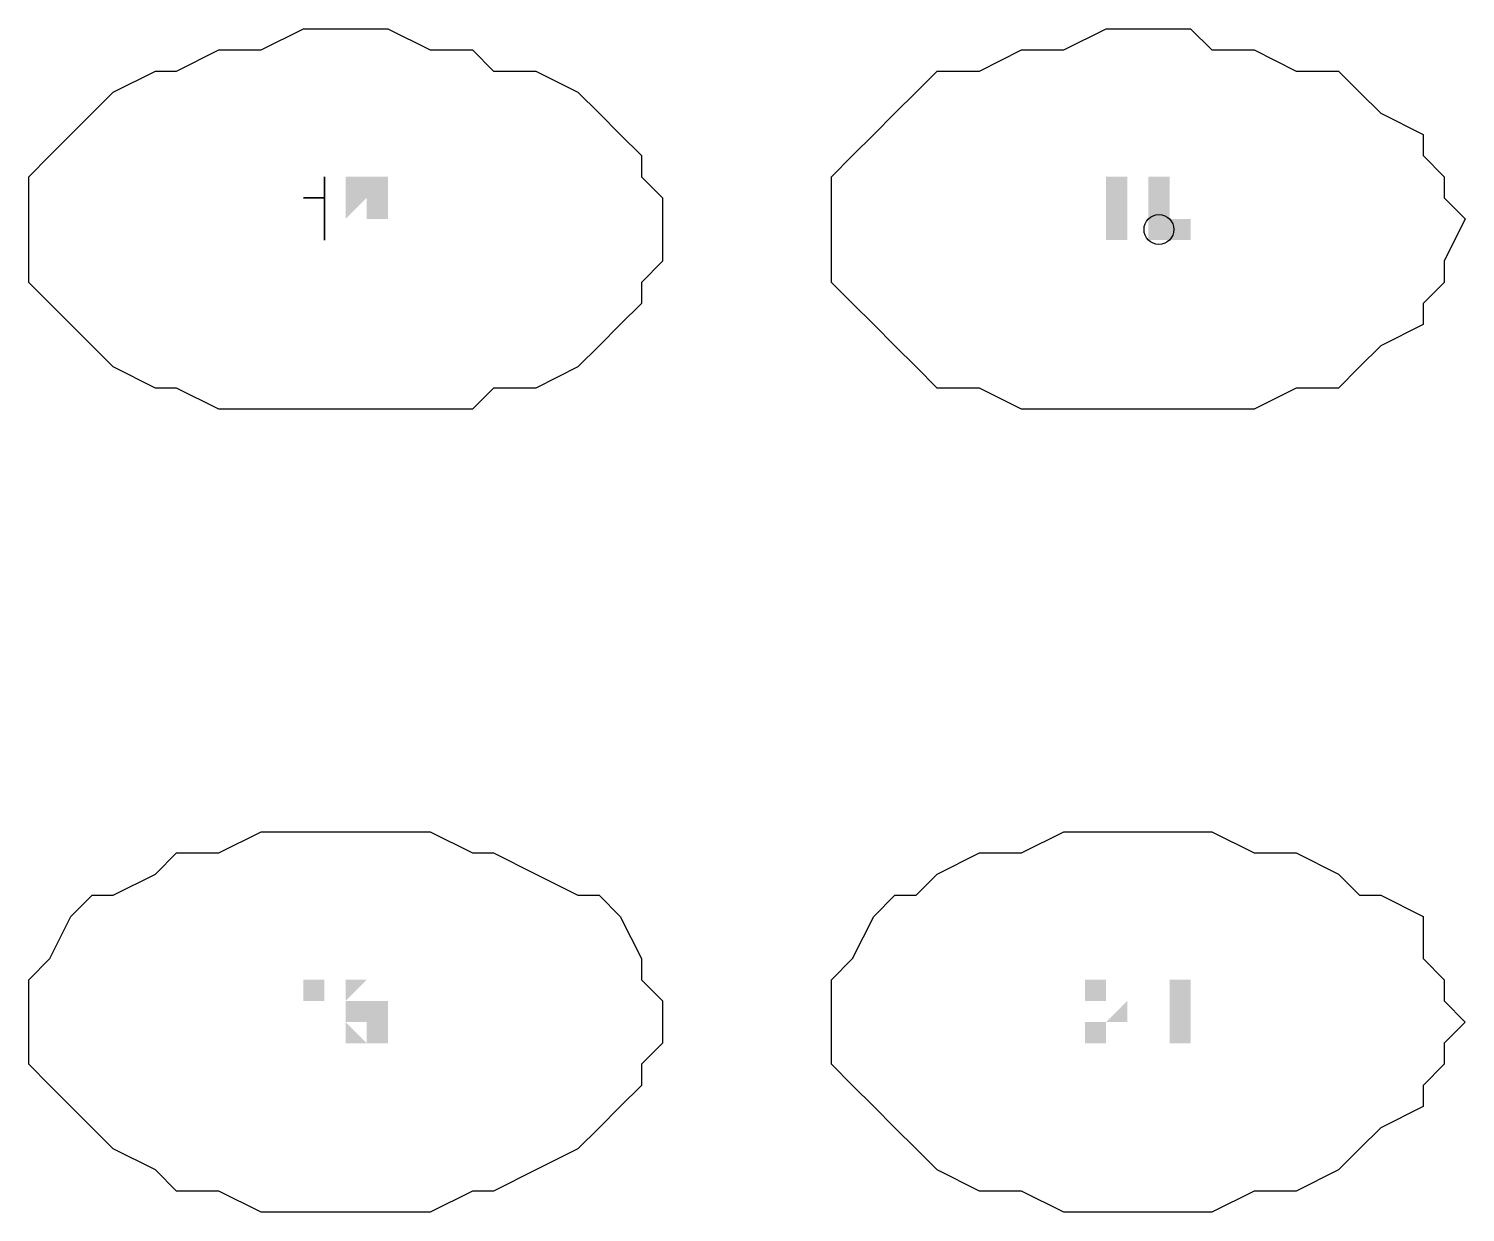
# Model space of a CAD drawing. Header units: millimetres. Extents: x -24 to 24, y -4.4 to 3.5.
# Drawn here: x 14.994 to 15.899, y -2.596 to -1.85 of the extents above; entities that cross this region are included whole.
import ezdxf

# ---------------------------------------------------------------- set-up
doc = ezdxf.new("R2010")
doc.units = ezdxf.units.MM

msp = doc.modelspace()

# ---------------------------------------------------------------- hatches: boundary and pattern name
for points in [[(15.19372, -1.96993), (15.20703, -1.96993), (15.20703, -1.95662), (15.20703, -1.95662), (15.20703, -1.95662), (15.20703, -1.95662), (15.20703, -1.95662), (15.20703, -1.95662), (15.20703, -1.95662), (15.20703, -1.95662), (15.20703, -1.95662), (15.20703, -1.95662), (15.20703, -1.95662), (15.20703, -1.95662), (15.20703, -1.95662), (15.20703, -1.95662), (15.20703, -1.95662), (15.20703, -1.95662), (15.20703, -1.95662), (15.20703, -1.95662), (15.20703, -1.95662), (15.20703, -1.95662), (15.20703, -1.95662), (15.20703, -1.95662), (15.20703, -1.95662), (15.22034, -1.95662), (15.22034, -1.95662), (15.22034, -1.95662), (15.22034, -1.95662), (15.22034, -1.96993), (15.22034, -1.96993), (15.22034, -1.96993), (15.22034, -1.96993), (15.22034, -1.96993), (15.22034, -1.96993), (15.22034, -1.96993), (15.22034, -1.96993), (15.22034, -1.96993), (15.22034, -1.96993), (15.22034, -1.96993), (15.22034, -1.96993), (15.22034, -1.96993), (15.22034, -1.96993), (15.22034, -1.96993), (15.22034, -1.96993), (15.22034, -1.96993), (15.22034, -1.96993), (15.22034, -1.96993), (15.22034, -1.96993), (15.22034, -1.96993), (15.22034, -1.96993), (15.22034, -1.96993), (15.22034, -1.96993), (15.22034, -1.96993), (15.22034, -1.96993), (15.22034, -1.96993), (15.22034, -1.98324), (15.22034, -1.98324), (15.22034, -1.98324), (15.22034, -1.98324), (15.22034, -1.98324), (15.22034, -1.98324), (15.22034, -1.98324), (15.22034, -1.98324), (15.22034, -1.98324), (15.22034, -1.98324), (15.22034, -1.98324), (15.22034, -1.98324), (15.22034, -1.98324), (15.22034, -1.98324), (15.22034, -1.98324), (15.22034, -1.98324), (15.22034, -1.98324), (15.22034, -1.98324), (15.22034, -1.98324), (15.22034, -1.98324), (15.22034, -1.98324), (15.22034, -1.98324), (15.22034, -1.98324), (15.22034, -1.98324), (15.22034, -1.98324), (15.22034, -1.98324), (15.22034, -1.98324), (15.20703, -1.98324), (15.20703, -1.98324), (15.20703, -1.98324), (15.20703, -1.98324), (15.20703, -1.98324), (15.20703, -1.98324), (15.20703, -1.98324), (15.20703, -1.98324), (15.20703, -1.98324), (15.20703, -1.98324), (15.20703, -1.98324), (15.20703, -1.98324), (15.20703, -1.98324), (15.20703, -1.98324), (15.20703, -1.98324), (15.20703, -1.98324), (15.20703, -1.98324), (15.20703, -1.98324), (15.20703, -1.98324), (15.20703, -1.98324), (15.20703, -1.98324), (15.20703, -1.98324), (15.20703, -1.98324), (15.20703, -1.98324), (15.19372, -1.98324), (15.19372, -1.98324), (15.19372, -1.98324), (15.19372, -1.98324), (15.19372, -1.98324), (15.19372, -1.98324), (15.19372, -1.98324), (15.19372, -1.98324), (15.19372, -1.98324), (15.19372, -1.98324), (15.19372, -1.98324), (15.19372, -1.98324), (15.19372, -1.98324), (15.19372, -1.98324), (15.19372, -1.98324), (15.19372, -1.98324), (15.19372, -1.98324), (15.19372, -1.98324), (15.19372, -1.98324), (15.19372, -1.98324), (15.19372, -1.98324), (15.19372, -1.98324), (15.19372, -1.98324), (15.19372, -1.98324), (15.19372, -1.98324), (15.19372, -1.98324), (15.19372, -1.98324), (15.19372, -1.98324), (15.19372, -1.98324), (15.19372, -1.98324), (15.19372, -1.98324), (15.19372, -1.98324), (15.20703, -1.98324), (15.20703, -1.98324), (15.20703, -1.98324), (15.20703, -1.98324), (15.20703, -1.98324), (15.20703, -1.98324), (15.20703, -1.98324), (15.20703, -1.98324), (15.20703, -1.98324), (15.20703, -1.98324), (15.20703, -1.98324), (15.20703, -1.98324), (15.20703, -1.98324), (15.20703, -1.98324), (15.20703, -1.98324), (15.20703, -1.98324), (15.20703, -1.98324), (15.20703, -1.98324), (15.20703, -1.98324), (15.20703, -1.98324), (15.20703, -1.98324), (15.20703, -1.98324), (15.20703, -1.98324), (15.20703, -1.98324), (15.20703, -1.98324), (15.20703, -1.98324), (15.20703, -1.98324), (15.20703, -1.98324), (15.20703, -1.98324), (15.20703, -1.98324), (15.22034, -1.98324), (15.22034, -1.98324), (15.22034, -1.98324), (15.22034, -1.98324), (15.22034, -1.98324), (15.22034, -1.98324), (15.22034, -1.98324), (15.22034, -1.98324), (15.22034, -1.98324), (15.22034, -1.98324), (15.22034, -1.96993), (15.22034, -1.96993), (15.22034, -1.96993), (15.22034, -1.96993), (15.22034, -1.96993), (15.22034, -1.96993), (15.22034, -1.96993), (15.22034, -1.96993), (15.22034, -1.96993), (15.22034, -1.96993), (15.22034, -1.96993), (15.22034, -1.96993), (15.22034, -1.96993), (15.22034, -1.96993), (15.22034, -1.96993), (15.20703, -1.96993), (15.20703, -1.96993), (15.20703, -1.96993), (15.20703, -1.96993), (15.20703, -1.96993), (15.20703, -1.96993), (15.20703, -1.96993), (15.20703, -1.96993), (15.20703, -1.96993), (15.20703, -1.96993), (15.20703, -1.96993), (15.20703, -1.96993), (15.20703, -1.96993), (15.20703, -1.96993), (15.20703, -1.96993), (15.20703, -1.96993), (15.20703, -1.96993), (15.20703, -1.96993), (15.20703, -1.96993), (15.20703, -1.96993), (15.20703, -1.96993), (15.20703, -1.96993), (15.20703, -1.96993), (15.20703, -1.96993), (15.20703, -1.96993), (15.20703, -1.96993), (15.20703, -1.96993), (15.19372, -1.96993), (15.19372, -1.96993), (15.19372, -1.96993), (15.19372, -1.96993), (15.19372, -1.96993), (15.19372, -1.94331), (15.22034, -1.94331), (15.22034, -1.95662), (15.20703, -1.95662)], [(15.6862, -1.98324), (15.67289, -1.98324), (15.67289, -1.95662), (15.67289, -1.95662), (15.67289, -1.95662), (15.67289, -1.95662), (15.67289, -1.95662), (15.67289, -1.95662), (15.67289, -1.95662), (15.67289, -1.95662), (15.67289, -1.95662), (15.67289, -1.95662), (15.67289, -1.95662), (15.67289, -1.95662), (15.67289, -1.95662), (15.67289, -1.95662), (15.67289, -1.95662), (15.67289, -1.95662), (15.67289, -1.95662), (15.67289, -1.95662), (15.67289, -1.95662), (15.67289, -1.95662), (15.65958, -1.95662), (15.65958, -1.95662), (15.65958, -1.95662), (15.65958, -1.95662), (15.67289, -1.95662), (15.67289, -1.95662), (15.67289, -1.95662), (15.67289, -1.95662), (15.67289, -1.95662), (15.67289, -1.95662), (15.67289, -1.95662), (15.67289, -1.95662), (15.67289, -1.95662), (15.67289, -1.95662), (15.67289, -1.95662), (15.67289, -1.95662), (15.67289, -1.95662), (15.67289, -1.95662), (15.67289, -1.95662), (15.67289, -1.95662), (15.67289, -1.95662), (15.67289, -1.95662), (15.67289, -1.95662), (15.67289, -1.95662), (15.67289, -1.94331), (15.67289, -1.94331), (15.67289, -1.94331), (15.67289, -1.94331), (15.67289, -1.94331), (15.67289, -1.94331), (15.67289, -1.94331), (15.67289, -1.94331), (15.6862, -1.94331)], [(15.69951, -1.96993), (15.69951, -1.96993), (15.69951, -1.96993), (15.69951, -1.96993), (15.69951, -1.96993), (15.69951, -1.96993), (15.69951, -1.96993), (15.69951, -1.96993), (15.69951, -1.96993), (15.69951, -1.96993), (15.69951, -1.96993), (15.69951, -1.95662), (15.69951, -1.95662), (15.69951, -1.95662), (15.69951, -1.95662), (15.69951, -1.95662), (15.69951, -1.95662), (15.71282, -1.95662), (15.71282, -1.95662), (15.71282, -1.95662), (15.71282, -1.95662), (15.71282, -1.95662), (15.71282, -1.95662), (15.71282, -1.95662), (15.71282, -1.95662), (15.71282, -1.95662), (15.71282, -1.95662), (15.71282, -1.95662), (15.71282, -1.95662), (15.71282, -1.95662), (15.71282, -1.95662), (15.71282, -1.95662), (15.71282, -1.95662), (15.71282, -1.96993), (15.71282, -1.96993), (15.71282, -1.96993), (15.71282, -1.96993), (15.71282, -1.96993), (15.71282, -1.96993), (15.71282, -1.96993), (15.71282, -1.96993), (15.71282, -1.96993), (15.71282, -1.96993), (15.71282, -1.96993), (15.71282, -1.96993), (15.72613, -1.96993), (15.72613, -1.96993), (15.72613, -1.96993), (15.72613, -1.96993), (15.72613, -1.96993), (15.72613, -1.96993), (15.72613, -1.96993), (15.72613, -1.96993), (15.72613, -1.96993), (15.72613, -1.96993), (15.72613, -1.96993), (15.72613, -1.96993), (15.72613, -1.96993), (15.72613, -1.96993), (15.72613, -1.96993), (15.72613, -1.96993), (15.72613, -1.98324), (15.72613, -1.98324), (15.72613, -1.98324), (15.72613, -1.98324), (15.72613, -1.98324), (15.72613, -1.98324), (15.72613, -1.98324), (15.72613, -1.98324), (15.72613, -1.98324), (15.72613, -1.98324), (15.72613, -1.98324), (15.72613, -1.98324), (15.72613, -1.98324), (15.71282, -1.98324), (15.71282, -1.98324), (15.71282, -1.98324), (15.71282, -1.98324), (15.71282, -1.98324), (15.71282, -1.98324), (15.71282, -1.98324), (15.71282, -1.98324), (15.71282, -1.98324), (15.71282, -1.98324), (15.71282, -1.98324), (15.71282, -1.98324), (15.71282, -1.98324), (15.71282, -1.98324), (15.71282, -1.98324), (15.71282, -1.98324), (15.71282, -1.98324), (15.71282, -1.98324), (15.71282, -1.98324), (15.71282, -1.98324), (15.71282, -1.98324), (15.71282, -1.98324), (15.71282, -1.98324), (15.71282, -1.98324), (15.71282, -1.98324), (15.71282, -1.98324), (15.71282, -1.98324), (15.71282, -1.98324), (15.69951, -1.98324), (15.69951, -1.98324), (15.69951, -1.98324), (15.69951, -1.98324), (15.69951, -1.98324), (15.69951, -1.98324), (15.69951, -1.98324), (15.69951, -1.98324), (15.69951, -1.98324), (15.69951, -1.98324), (15.69951, -1.98324), (15.69951, -1.98324), (15.69951, -1.98324), (15.69951, -1.98324), (15.69951, -1.98324), (15.69951, -1.98324), (15.69951, -1.98324), (15.69951, -1.98324), (15.69951, -1.98324), (15.69951, -1.98324), (15.69951, -1.98324), (15.69951, -1.98324), (15.69951, -1.98324), (15.69951, -1.98324), (15.69951, -1.98324), (15.69951, -1.98324), (15.69951, -1.98324), (15.69951, -1.98324), (15.69951, -1.98324), (15.69951, -1.98324), (15.69951, -1.98324), (15.69951, -1.98324), (15.69951, -1.98324), (15.69951, -1.98324), (15.69951, -1.98324), (15.69951, -1.98324), (15.69951, -1.96993), (15.69951, -1.96993), (15.69951, -1.96993), (15.69951, -1.96993), (15.69951, -1.96993), (15.69951, -1.96993), (15.69951, -1.96993), (15.69951, -1.96993), (15.69951, -1.96993), (15.69951, -1.96993), (15.69951, -1.96993), (15.69951, -1.96993), (15.69951, -1.96993), (15.69951, -1.96993), (15.69951, -1.96993), (15.69951, -1.96993), (15.69951, -1.96993), (15.69951, -1.96993), (15.69951, -1.96993), (15.69951, -1.96993), (15.69951, -1.95662), (15.69951, -1.95662), (15.69951, -1.95662), (15.69951, -1.95662), (15.69951, -1.95662), (15.69951, -1.95662), (15.69951, -1.95662), (15.69951, -1.95662), (15.69951, -1.95662), (15.69951, -1.95662), (15.69951, -1.95662), (15.69951, -1.95662), (15.69951, -1.95662), (15.69951, -1.95662), (15.69951, -1.95662), (15.69951, -1.95662), (15.69951, -1.95662), (15.69951, -1.95662), (15.69951, -1.95662), (15.69951, -1.95662), (15.69951, -1.95662), (15.69951, -1.95662), (15.69951, -1.95662), (15.69951, -1.95662), (15.69951, -1.95662), (15.69951, -1.95662), (15.69951, -1.95662), (15.69951, -1.95662), (15.69951, -1.95662), (15.69951, -1.94331), (15.69951, -1.94331), (15.69951, -1.94331), (15.69951, -1.94331), (15.69951, -1.94331), (15.69951, -1.94331), (15.69951, -1.94331), (15.69951, -1.94331), (15.69951, -1.94331), (15.69951, -1.94331), (15.69951, -1.94331), (15.69951, -1.94331), (15.71282, -1.94331), (15.71282, -1.94331), (15.71282, -1.94331), (15.71282, -1.94331), (15.71282, -1.94331), (15.71282, -1.94331), (15.71282, -1.94331), (15.71282, -1.94331), (15.71282, -1.94331), (15.71282, -1.94331), (15.71282, -1.94331), (15.71282, -1.94331), (15.71282, -1.94331), (15.71282, -1.94331), (15.71282, -1.94331), (15.71282, -1.94331), (15.71282, -1.94331), (15.71282, -1.94331), (15.71282, -1.94331), (15.71282, -1.94331), (15.71282, -1.94331), (15.71282, -1.95662), (15.71282, -1.95662), (15.71282, -1.95662), (15.71282, -1.95662), (15.71282, -1.95662), (15.71282, -1.95662), (15.72613, -1.95662), (15.72613, -1.95662), (15.72613, -1.95662), (15.72613, -1.95662), (15.72613, -1.95662), (15.72613, -1.95662), (15.72613, -1.95662), (15.72613, -1.95662), (15.72613, -1.95662), (15.71282, -1.95662), (15.71282, -1.95662), (15.71282, -1.95662), (15.71282, -1.95662), (15.71282, -1.95662), (15.71282, -1.95662), (15.71282, -1.95662), (15.71282, -1.95662), (15.71282, -1.95662), (15.71282, -1.95662), (15.71282, -1.95662), (15.71282, -1.95662), (15.71282, -1.95662), (15.71282, -1.95662), (15.71282, -1.95662), (15.71282, -1.95662), (15.71282, -1.95662), (15.71282, -1.95662), (15.71282, -1.95662), (15.71282, -1.95662), (15.71282, -1.95662), (15.71282, -1.95662), (15.71282, -1.95662), (15.71282, -1.95662), (15.71282, -1.95662), (15.69951, -1.95662), (15.69951, -1.95662), (15.69951, -1.95662), (15.69951, -1.95662), (15.69951, -1.95662), (15.69951, -1.95662), (15.69951, -1.95662), (15.69951, -1.95662), (15.69951, -1.95662), (15.69951, -1.95662), (15.69951, -1.95662), (15.69951, -1.95662), (15.69951, -1.95662), (15.69951, -1.95662), (15.69951, -1.95662), (15.69951, -1.95662), (15.69951, -1.95662), (15.69951, -1.95662), (15.69951, -1.95662), (15.69951, -1.95662), (15.69951, -1.95662), (15.69951, -1.95662), (15.69951, -1.95662), (15.69951, -1.95662), (15.69951, -1.95662), (15.69951, -1.95662), (15.69951, -1.95662), (15.69951, -1.96993), (15.69951, -1.96993), (15.69951, -1.96993), (15.69951, -1.96993), (15.69951, -1.96993), (15.69951, -1.96993), (15.69951, -1.96993)], [(15.18041, -2.48903), (15.18041, -2.48903), (15.18041, -2.46241), (15.18041, -2.46241), (15.18041, -2.46241), (15.18041, -2.46241), (15.1671, -2.46241), (15.1671, -2.46241), (15.1671, -2.46241), (15.1671, -2.46241), (15.1671, -2.46241), (15.1671, -2.46241), (15.1671, -2.46241), (15.1671, -2.46241), (15.1671, -2.46241), (15.1671, -2.46241), (15.1671, -2.46241), (15.1671, -2.46241), (15.1671, -2.46241), (15.1671, -2.46241), (15.1671, -2.46241), (15.1671, -2.46241), (15.1671, -2.46241), (15.1671, -2.46241), (15.1671, -2.46241), (15.1671, -2.46241), (15.1671, -2.46241), (15.1671, -2.46241), (15.1671, -2.46241), (15.1671, -2.46241), (15.1671, -2.46241), (15.1671, -2.4491), (15.1671, -2.4491), (15.1671, -2.4491), (15.1671, -2.4491), (15.1671, -2.4491), (15.1671, -2.4491), (15.1671, -2.4491), (15.1671, -2.4491), (15.1671, -2.4491), (15.1671, -2.4491), (15.1671, -2.4491), (15.18041, -2.4491), (15.18041, -2.4491), (15.18041, -2.4491), (15.18041, -2.4491), (15.18041, -2.4491), (15.18041, -2.4491), (15.18041, -2.4491), (15.18041, -2.4491), (15.18041, -2.4491), (15.18041, -2.4491), (15.18041, -2.4491), (15.18041, -2.4491), (15.18041, -2.4491)], [(15.6862, -2.48903), (15.65958, -2.48903), (15.65958, -2.48903), (15.65958, -2.48903), (15.65958, -2.48903), (15.65958, -2.48903), (15.65958, -2.48903), (15.65958, -2.48903), (15.65958, -2.48903), (15.65958, -2.48903), (15.65958, -2.48903), (15.65958, -2.48903), (15.65958, -2.48903), (15.65958, -2.48903), (15.65958, -2.47572), (15.65958, -2.47572), (15.65958, -2.47572), (15.65958, -2.47572), (15.67289, -2.47572), (15.67289, -2.47572), (15.67289, -2.47572), (15.67289, -2.47572), (15.67289, -2.47572), (15.67289, -2.47572), (15.67289, -2.47572), (15.67289, -2.47572), (15.67289, -2.47572), (15.67289, -2.47572), (15.67289, -2.47572), (15.67289, -2.47572), (15.67289, -2.47572), (15.67289, -2.47572), (15.67289, -2.47572), (15.67289, -2.47572), (15.67289, -2.47572), (15.67289, -2.47572), (15.67289, -2.47572), (15.67289, -2.47572), (15.67289, -2.47572), (15.67289, -2.47572), (15.67289, -2.47572), (15.67289, -2.47572), (15.67289, -2.47572), (15.67289, -2.47572), (15.67289, -2.47572), (15.67289, -2.47572), (15.67289, -2.47572), (15.67289, -2.47572), (15.67289, -2.47572), (15.6862, -2.46241), (15.6862, -2.46241), (15.6862, -2.46241), (15.6862, -2.46241), (15.6862, -2.46241), (15.6862, -2.46241), (15.6862, -2.46241), (15.6862, -2.46241), (15.6862, -2.46241), (15.6862, -2.46241), (15.6862, -2.46241), (15.6862, -2.46241), (15.6862, -2.46241), (15.6862, -2.46241), (15.6862, -2.46241), (15.6862, -2.46241), (15.6862, -2.46241), (15.6862, -2.46241), (15.6862, -2.46241), (15.6862, -2.46241), (15.6862, -2.46241), (15.6862, -2.46241), (15.6862, -2.46241), (15.6862, -2.46241), (15.6862, -2.46241), (15.6862, -2.46241), (15.6862, -2.46241), (15.6862, -2.46241), (15.6862, -2.4491), (15.6862, -2.4491), (15.6862, -2.4491), (15.6862, -2.4491), (15.6862, -2.4491), (15.6862, -2.4491), (15.6862, -2.4491), (15.6862, -2.4491), (15.6862, -2.4491), (15.6862, -2.4491), (15.6862, -2.4491), (15.6862, -2.4491), (15.6862, -2.4491), (15.67289, -2.4491), (15.67289, -2.4491), (15.67289, -2.4491), (15.67289, -2.4491), (15.67289, -2.4491), (15.67289, -2.4491), (15.67289, -2.4491), (15.67289, -2.4491), (15.67289, -2.4491), (15.67289, -2.4491), (15.67289, -2.4491), (15.67289, -2.4491), (15.67289, -2.4491), (15.67289, -2.4491), (15.67289, -2.4491), (15.67289, -2.4491), (15.67289, -2.4491), (15.67289, -2.4491), (15.67289, -2.4491), (15.67289, -2.4491), (15.67289, -2.46241), (15.67289, -2.46241), (15.67289, -2.46241), (15.67289, -2.46241), (15.67289, -2.46241), (15.67289, -2.46241), (15.67289, -2.46241), (15.67289, -2.46241), (15.65958, -2.46241), (15.65958, -2.46241), (15.65958, -2.46241), (15.65958, -2.46241), (15.65958, -2.46241), (15.65958, -2.46241), (15.65958, -2.4491), (15.65958, -2.4491), (15.65958, -2.4491), (15.65958, -2.4491), (15.65958, -2.4491), (15.65958, -2.4491), (15.65958, -2.4491), (15.67289, -2.4491), (15.67289, -2.4491), (15.67289, -2.4491), (15.67289, -2.4491), (15.67289, -2.4491), (15.67289, -2.4491), (15.67289, -2.4491), (15.67289, -2.4491), (15.67289, -2.4491), (15.67289, -2.4491), (15.67289, -2.4491), (15.67289, -2.4491), (15.67289, -2.4491), (15.67289, -2.4491), (15.67289, -2.4491), (15.67289, -2.4491), (15.67289, -2.4491), (15.67289, -2.4491), (15.67289, -2.4491), (15.67289, -2.4491), (15.67289, -2.4491), (15.67289, -2.4491), (15.67289, -2.4491), (15.67289, -2.4491), (15.67289, -2.4491), (15.67289, -2.4491), (15.6862, -2.4491), (15.6862, -2.4491), (15.6862, -2.4491), (15.6862, -2.4491), (15.6862, -2.4491), (15.6862, -2.4491), (15.6862, -2.4491), (15.6862, -2.4491), (15.6862, -2.4491), (15.6862, -2.4491), (15.6862, -2.4491), (15.6862, -2.4491), (15.6862, -2.4491), (15.6862, -2.4491), (15.6862, -2.4491), (15.6862, -2.4491), (15.6862, -2.4491), (15.6862, -2.4491), (15.6862, -2.4491), (15.6862, -2.4491), (15.6862, -2.4491), (15.6862, -2.4491), (15.6862, -2.4491), (15.6862, -2.4491), (15.6862, -2.4491), (15.6862, -2.4491), (15.6862, -2.4491), (15.6862, -2.46241), (15.6862, -2.46241), (15.6862, -2.46241), (15.6862, -2.46241), (15.6862, -2.46241), (15.6862, -2.46241), (15.6862, -2.46241), (15.6862, -2.46241), (15.6862, -2.46241), (15.6862, -2.46241), (15.6862, -2.46241), (15.6862, -2.46241), (15.6862, -2.46241), (15.6862, -2.46241), (15.6862, -2.46241), (15.6862, -2.46241), (15.6862, -2.46241), (15.6862, -2.46241), (15.6862, -2.46241), (15.6862, -2.46241), (15.6862, -2.46241), (15.6862, -2.46241), (15.6862, -2.46241), (15.6862, -2.46241), (15.6862, -2.46241), (15.6862, -2.46241), (15.6862, -2.46241), (15.6862, -2.46241), (15.6862, -2.47572), (15.6862, -2.47572), (15.6862, -2.47572), (15.6862, -2.47572), (15.6862, -2.47572), (15.6862, -2.47572), (15.6862, -2.47572), (15.6862, -2.47572), (15.6862, -2.47572), (15.6862, -2.47572), (15.6862, -2.47572), (15.6862, -2.47572), (15.6862, -2.47572), (15.6862, -2.47572), (15.6862, -2.47572), (15.67289, -2.47572), (15.67289, -2.47572), (15.67289, -2.47572), (15.67289, -2.47572), (15.67289, -2.47572), (15.67289, -2.47572), (15.67289, -2.47572), (15.67289, -2.47572), (15.67289, -2.47572), (15.67289, -2.47572), (15.67289, -2.47572), (15.67289, -2.47572), (15.67289, -2.47572), (15.67289, -2.47572), (15.67289, -2.47572), (15.67289, -2.47572), (15.67289, -2.48903), (15.67289, -2.48903), (15.67289, -2.48903), (15.67289, -2.48903), (15.67289, -2.48903), (15.67289, -2.48903), (15.6862, -2.48903)]]:
    msp.add_hatch(color=256).paths.add_polyline_path(points)
h = msp.add_hatch(color=256)
h.paths.add_polyline_path([(15.22034, -2.47572), (15.22034, -2.47572), (15.22034, -2.47572), (15.22034, -2.47572), (15.22034, -2.47572), (15.22034, -2.47572), (15.22034, -2.47572), (15.20703, -2.47572), (15.20703, -2.47572), (15.20703, -2.47572), (15.20703, -2.47572), (15.20703, -2.47572), (15.20703, -2.47572), (15.20703, -2.47572), (15.20703, -2.47572), (15.20703, -2.47572), (15.20703, -2.47572), (15.20703, -2.47572), (15.20703, -2.47572), (15.20703, -2.47572), (15.20703, -2.47572), (15.20703, -2.47572), (15.20703, -2.47572), (15.20703, -2.47572), (15.20703, -2.47572), (15.20703, -2.47572), (15.20703, -2.47572), (15.20703, -2.47572), (15.20703, -2.47572), (15.20703, -2.47572), (15.20703, -2.47572), (15.20703, -2.47572), (15.19372, -2.47572), (15.19372, -2.47572), (15.19372, -2.47572), (15.19372, -2.47572), (15.19372, -2.47572), (15.19372, -2.47572), (15.19372, -2.47572), (15.19372, -2.47572), (15.19372, -2.47572), (15.19372, -2.47572), (15.19372, -2.47572), (15.19372, -2.47572), (15.19372, -2.47572), (15.19372, -2.46241), (15.19372, -2.46241), (15.19372, -2.46241), (15.19372, -2.46241), (15.19372, -2.46241), (15.19372, -2.46241), (15.19372, -2.46241), (15.19372, -2.46241), (15.19372, -2.46241), (15.19372, -2.46241), (15.19372, -2.46241), (15.19372, -2.46241), (15.19372, -2.46241), (15.19372, -2.46241), (15.19372, -2.46241), (15.19372, -2.46241), (15.19372, -2.46241), (15.19372, -2.46241), (15.19372, -2.46241), (15.19372, -2.46241), (15.19372, -2.46241), (15.19372, -2.46241), (15.19372, -2.46241), (15.19372, -2.4491), (15.19372, -2.4491), (15.19372, -2.4491), (15.19372, -2.4491), (15.19372, -2.4491), (15.19372, -2.4491), (15.19372, -2.4491), (15.19372, -2.4491), (15.19372, -2.4491), (15.19372, -2.4491), (15.19372, -2.4491), (15.19372, -2.4491), (15.19372, -2.4491), (15.19372, -2.4491), (15.19372, -2.4491), (15.19372, -2.4491), (15.19372, -2.4491), (15.20703, -2.4491), (15.20703, -2.4491), (15.20703, -2.4491), (15.20703, -2.4491), (15.20703, -2.4491), (15.20703, -2.4491), (15.20703, -2.4491), (15.20703, -2.4491), (15.20703, -2.4491), (15.20703, -2.4491), (15.20703, -2.4491), (15.20703, -2.4491), (15.20703, -2.4491), (15.20703, -2.4491), (15.20703, -2.4491), (15.20703, -2.4491), (15.20703, -2.4491), (15.20703, -2.4491), (15.20703, -2.4491), (15.20703, -2.4491), (15.20703, -2.4491), (15.20703, -2.4491), (15.20703, -2.4491), (15.20703, -2.4491), (15.20703, -2.4491), (15.22034, -2.4491), (15.22034, -2.4491), (15.22034, -2.4491), (15.22034, -2.4491), (15.22034, -2.4491), (15.22034, -2.4491), (15.22034, -2.4491), (15.22034, -2.4491), (15.22034, -2.4491), (15.22034, -2.4491), (15.22034, -2.4491), (15.22034, -2.4491), (15.22034, -2.4491), (15.22034, -2.4491), (15.22034, -2.4491), (15.22034, -2.4491), (15.22034, -2.4491), (15.22034, -2.4491), (15.22034, -2.46241), (15.22034, -2.46241), (15.22034, -2.46241), (15.22034, -2.46241), (15.22034, -2.46241), (15.22034, -2.46241), (15.22034, -2.46241), (15.22034, -2.46241), (15.22034, -2.46241), (15.22034, -2.46241), (15.22034, -2.46241), (15.22034, -2.46241), (15.22034, -2.46241), (15.22034, -2.46241), (15.22034, -2.46241), (15.22034, -2.46241), (15.22034, -2.46241), (15.22034, -2.46241), (15.22034, -2.46241), (15.22034, -2.46241), (15.22034, -2.46241), (15.22034, -2.47572), (15.22034, -2.47572), (15.22034, -2.47572), (15.22034, -2.47572), (15.22034, -2.47572), (15.22034, -2.47572), (15.22034, -2.47572), (15.22034, -2.47572), (15.22034, -2.47572), (15.22034, -2.47572), (15.22034, -2.47572), (15.22034, -2.47572), (15.22034, -2.47572), (15.22034, -2.47572), (15.22034, -2.47572), (15.22034, -2.47572), (15.22034, -2.47572), (15.22034, -2.47572), (15.22034, -2.47572), (15.22034, -2.47572), (15.22034, -2.47572), (15.22034, -2.47572), (15.22034, -2.47572), (15.22034, -2.48903), (15.22034, -2.48903), (15.22034, -2.48903), (15.22034, -2.48903), (15.22034, -2.48903), (15.22034, -2.48903), (15.22034, -2.48903), (15.22034, -2.48903), (15.22034, -2.48903), (15.22034, -2.48903), (15.22034, -2.48903), (15.22034, -2.48903), (15.22034, -2.48903), (15.22034, -2.48903), (15.22034, -2.48903), (15.20703, -2.48903), (15.20703, -2.48903), (15.20703, -2.48903), (15.20703, -2.48903), (15.20703, -2.48903), (15.20703, -2.48903), (15.20703, -2.48903), (15.20703, -2.48903), (15.20703, -2.48903), (15.20703, -2.48903), (15.20703, -2.48903), (15.20703, -2.48903), (15.20703, -2.48903), (15.20703, -2.48903), (15.20703, -2.48903), (15.20703, -2.48903), (15.20703, -2.48903), (15.20703, -2.48903), (15.20703, -2.48903), (15.20703, -2.48903), (15.20703, -2.48903), (15.20703, -2.48903), (15.20703, -2.48903), (15.20703, -2.48903), (15.19372, -2.48903), (15.19372, -2.48903), (15.19372, -2.48903), (15.19372, -2.48903), (15.19372, -2.48903), (15.19372, -2.48903), (15.19372, -2.48903), (15.19372, -2.48903), (15.19372, -2.48903), (15.19372, -2.48903), (15.19372, -2.48903), (15.19372, -2.48903), (15.19372, -2.48903), (15.19372, -2.48903), (15.19372, -2.48903), (15.19372, -2.48903), (15.19372, -2.47572), (15.19372, -2.47572), (15.19372, -2.47572), (15.19372, -2.47572), (15.19372, -2.47572), (15.19372, -2.47572), (15.19372, -2.47572), (15.19372, -2.47572), (15.19372, -2.47572), (15.19372, -2.47572), (15.19372, -2.47572), (15.20703, -2.48903), (15.20703, -2.48903), (15.20703, -2.48903), (15.20703, -2.48903), (15.20703, -2.48903), (15.20703, -2.48903), (15.20703, -2.48903), (15.20703, -2.48903), (15.20703, -2.48903), (15.20703, -2.48903), (15.20703, -2.48903), (15.20703, -2.48903), (15.20703, -2.48903), (15.20703, -2.48903), (15.20703, -2.48903), (15.20703, -2.48903), (15.20703, -2.48903), (15.20703, -2.48903), (15.20703, -2.48903), (15.20703, -2.48903), (15.20703, -2.48903), (15.20703, -2.48903), (15.20703, -2.48903), (15.20703, -2.48903), (15.20703, -2.48903), (15.20703, -2.48903), (15.20703, -2.48903), (15.20703, -2.48903), (15.20703, -2.48903), (15.20703, -2.47572), (15.20703, -2.47572), (15.22034, -2.47572), (15.22034, -2.47572), (15.22034, -2.47572), (15.22034, -2.47572), (15.22034, -2.47572), (15.22034, -2.47572), (15.22034, -2.47572), (15.22034, -2.47572), (15.22034, -2.47572), (15.22034, -2.47572), (15.22034, -2.47572), (15.22034, -2.47572), (15.22034, -2.47572), (15.22034, -2.47572), (15.22034, -2.47572), (15.22034, -2.47572), (15.22034, -2.47572), (15.22034, -2.47572), (15.22034, -2.47572), (15.22034, -2.47572), (15.22034, -2.47572), (15.22034, -2.47572)], flags=0)
h.paths.add_polyline_path([(15.20703, -2.47572), (15.20703, -2.47572), (15.20703, -2.47572), (15.20703, -2.47572), (15.20703, -2.47572), (15.20703, -2.47572), (15.20703, -2.47572), (15.20703, -2.47572), (15.20703, -2.47572), (15.20703, -2.47572), (15.20703, -2.46241), (15.20703, -2.46241), (15.20703, -2.46241), (15.20703, -2.46241), (15.22034, -2.46241), (15.22034, -2.46241), (15.22034, -2.46241), (15.22034, -2.46241), (15.22034, -2.46241), (15.22034, -2.46241), (15.22034, -2.46241), (15.22034, -2.46241), (15.22034, -2.46241), (15.22034, -2.46241), (15.22034, -2.46241), (15.22034, -2.46241), (15.22034, -2.46241), (15.22034, -2.46241), (15.22034, -2.46241), (15.22034, -2.46241), (15.22034, -2.46241), (15.22034, -2.46241), (15.22034, -2.46241), (15.22034, -2.46241), (15.22034, -2.46241), (15.22034, -2.4491), (15.22034, -2.4491), (15.20703, -2.4491), (15.20703, -2.4491), (15.20703, -2.4491), (15.20703, -2.4491), (15.20703, -2.4491), (15.20703, -2.4491), (15.20703, -2.4491), (15.20703, -2.4491), (15.20703, -2.4491), (15.20703, -2.4491), (15.20703, -2.4491), (15.20703, -2.4491), (15.20703, -2.4491), (15.20703, -2.4491), (15.20703, -2.4491), (15.20703, -2.4491), (15.20703, -2.4491), (15.20703, -2.4491), (15.20703, -2.4491), (15.20703, -2.4491), (15.20703, -2.4491), (15.20703, -2.4491), (15.20703, -2.4491), (15.20703, -2.4491), (15.20703, -2.4491), (15.20703, -2.4491), (15.20703, -2.4491), (15.20703, -2.4491), (15.20703, -2.4491), (15.19372, -2.46241), (15.19372, -2.46241), (15.19372, -2.46241), (15.19372, -2.46241), (15.19372, -2.46241), (15.19372, -2.46241), (15.19372, -2.46241), (15.19372, -2.46241), (15.19372, -2.46241), (15.19372, -2.46241), (15.19372, -2.46241), (15.19372, -2.46241), (15.19372, -2.46241), (15.19372, -2.46241), (15.19372, -2.46241), (15.19372, -2.46241), (15.19372, -2.46241), (15.19372, -2.46241), (15.19372, -2.46241), (15.19372, -2.46241), (15.19372, -2.46241), (15.20703, -2.46241), (15.20703, -2.46241), (15.20703, -2.46241), (15.20703, -2.46241), (15.20703, -2.46241), (15.20703, -2.46241), (15.20703, -2.47572), (15.20703, -2.47572), (15.20703, -2.47572), (15.20703, -2.47572), (15.20703, -2.47572), (15.20703, -2.47572), (15.20703, -2.47572), (15.20703, -2.47572), (15.20703, -2.47572), (15.20703, -2.47572)], flags=0)
h = msp.add_hatch(color=256)
h.paths.add_polyline_path([(15.71282, -2.4491), (15.71282, -2.4491), (15.71282, -2.4491), (15.71282, -2.4491), (15.71282, -2.4491), (15.71282, -2.4491), (15.71282, -2.4491), (15.71282, -2.4491), (15.71282, -2.4491), (15.71282, -2.4491), (15.71282, -2.4491), (15.71282, -2.4491), (15.71282, -2.4491), (15.71282, -2.4491), (15.71282, -2.4491), (15.71282, -2.4491), (15.71282, -2.4491), (15.71282, -2.4491), (15.71282, -2.4491), (15.71282, -2.4491), (15.71282, -2.4491), (15.71282, -2.4491), (15.71282, -2.4491), (15.71282, -2.4491), (15.72613, -2.4491), (15.72613, -2.4491), (15.72613, -2.4491), (15.72613, -2.4491), (15.72613, -2.4491), (15.72613, -2.4491), (15.72613, -2.4491), (15.72613, -2.4491), (15.72613, -2.4491), (15.72613, -2.4491), (15.72613, -2.4491), (15.72613, -2.46241), (15.72613, -2.46241), (15.72613, -2.46241), (15.72613, -2.46241), (15.72613, -2.46241), (15.72613, -2.46241), (15.72613, -2.46241), (15.72613, -2.46241), (15.72613, -2.46241), (15.72613, -2.46241), (15.72613, -2.46241), (15.72613, -2.46241), (15.72613, -2.46241), (15.72613, -2.46241), (15.72613, -2.46241), (15.72613, -2.46241), (15.72613, -2.46241), (15.72613, -2.46241), (15.72613, -2.46241), (15.72613, -2.46241), (15.72613, -2.47572), (15.72613, -2.47572), (15.72613, -2.47572), (15.72613, -2.47572), (15.72613, -2.47572), (15.72613, -2.47572), (15.72613, -2.47572), (15.72613, -2.47572), (15.72613, -2.47572), (15.72613, -2.47572), (15.72613, -2.47572), (15.72613, -2.47572), (15.72613, -2.47572), (15.72613, -2.47572), (15.72613, -2.47572), (15.72613, -2.47572), (15.72613, -2.47572), (15.72613, -2.47572), (15.72613, -2.47572), (15.72613, -2.47572), (15.72613, -2.47572), (15.72613, -2.47572), (15.72613, -2.48903), (15.72613, -2.48903), (15.72613, -2.48903), (15.72613, -2.48903), (15.72613, -2.48903), (15.72613, -2.48903), (15.72613, -2.48903), (15.72613, -2.48903), (15.72613, -2.48903), (15.71282, -2.48903), (15.71282, -2.48903), (15.71282, -2.48903), (15.71282, -2.48903), (15.71282, -2.48903), (15.71282, -2.48903), (15.71282, -2.48903), (15.71282, -2.48903), (15.71282, -2.48903), (15.71282, -2.48903), (15.71282, -2.48903), (15.71282, -2.48903), (15.71282, -2.48903), (15.71282, -2.48903), (15.71282, -2.48903), (15.71282, -2.48903), (15.71282, -2.48903), (15.71282, -2.48903), (15.71282, -2.48903), (15.71282, -2.48903), (15.71282, -2.48903), (15.71282, -2.48903), (15.71282, -2.48903), (15.71282, -2.48903), (15.71282, -2.48903), (15.71282, -2.48903), (15.71282, -2.48903), (15.71282, -2.48903), (15.69951, -2.48903), (15.69951, -2.48903), (15.69951, -2.48903), (15.69951, -2.48903), (15.69951, -2.48903), (15.69951, -2.48903), (15.69951, -2.48903), (15.69951, -2.48903), (15.69951, -2.48903), (15.69951, -2.48903), (15.69951, -2.48903), (15.69951, -2.48903), (15.69951, -2.48903), (15.69951, -2.48903), (15.69951, -2.48903), (15.69951, -2.48903), (15.69951, -2.48903), (15.69951, -2.48903), (15.69951, -2.48903), (15.69951, -2.48903), (15.69951, -2.48903), (15.69951, -2.48903), (15.69951, -2.48903), (15.69951, -2.48903), (15.69951, -2.47572), (15.69951, -2.47572), (15.69951, -2.47572), (15.69951, -2.47572), (15.69951, -2.47572), (15.69951, -2.47572), (15.69951, -2.47572), (15.69951, -2.47572), (15.69951, -2.47572), (15.69951, -2.47572), (15.69951, -2.47572), (15.69951, -2.47572), (15.69951, -2.47572), (15.69951, -2.47572), (15.69951, -2.47572), (15.69951, -2.47572), (15.69951, -2.47572), (15.69951, -2.47572), (15.69951, -2.47572), (15.69951, -2.47572), (15.69951, -2.47572), (15.69951, -2.46241), (15.69951, -2.46241), (15.69951, -2.46241), (15.69951, -2.46241), (15.69951, -2.46241), (15.69951, -2.46241), (15.69951, -2.46241), (15.69951, -2.46241), (15.69951, -2.46241), (15.69951, -2.46241), (15.69951, -2.46241), (15.69951, -2.46241), (15.69951, -2.46241), (15.69951, -2.46241), (15.69951, -2.46241), (15.69951, -2.46241), (15.69951, -2.46241), (15.69951, -2.46241), (15.69951, -2.46241), (15.69951, -2.46241), (15.69951, -2.46241), (15.69951, -2.46241), (15.69951, -2.4491), (15.69951, -2.4491), (15.69951, -2.4491), (15.69951, -2.4491), (15.69951, -2.4491), (15.69951, -2.4491), (15.69951, -2.4491), (15.69951, -2.4491), (15.69951, -2.4491), (15.69951, -2.4491), (15.69951, -2.4491), (15.69951, -2.4491), (15.69951, -2.4491), (15.69951, -2.4491), (15.69951, -2.4491), (15.69951, -2.4491), (15.69951, -2.4491), (15.69951, -2.4491), (15.69951, -2.4491), (15.69951, -2.4491), (15.69951, -2.4491), (15.69951, -2.4491), (15.71282, -2.4491), (15.71282, -2.4491), (15.71282, -2.4491), (15.71282, -2.4491), (15.71282, -2.4491), (15.71282, -2.4491), (15.71282, -2.4491), (15.71282, -2.4491)], flags=0)
h.paths.add_polyline_path([(15.71282, -2.48903), (15.71282, -2.48903), (15.71282, -2.48903), (15.71282, -2.48903), (15.71282, -2.48903), (15.71282, -2.48903), (15.71282, -2.48903), (15.71282, -2.48903), (15.71282, -2.48903), (15.71282, -2.48903), (15.71282, -2.48903), (15.71282, -2.48903), (15.71282, -2.48903), (15.71282, -2.48903), (15.71282, -2.47572), (15.71282, -2.47572), (15.71282, -2.47572), (15.71282, -2.47572), (15.71282, -2.47572), (15.71282, -2.47572), (15.71282, -2.47572), (15.71282, -2.47572), (15.71282, -2.47572), (15.71282, -2.47572), (15.71282, -2.47572), (15.71282, -2.47572), (15.71282, -2.47572), (15.71282, -2.47572), (15.71282, -2.47572), (15.71282, -2.47572), (15.71282, -2.47572), (15.71282, -2.47572), (15.71282, -2.47572), (15.71282, -2.47572), (15.71282, -2.47572), (15.71282, -2.47572), (15.71282, -2.47572), (15.71282, -2.47572), (15.71282, -2.46241), (15.71282, -2.46241), (15.71282, -2.46241), (15.71282, -2.46241), (15.71282, -2.46241), (15.71282, -2.46241), (15.71282, -2.46241), (15.71282, -2.46241), (15.71282, -2.46241), (15.71282, -2.46241), (15.71282, -2.46241), (15.71282, -2.46241), (15.71282, -2.46241), (15.71282, -2.46241), (15.71282, -2.46241), (15.71282, -2.46241), (15.71282, -2.46241), (15.71282, -2.46241), (15.71282, -2.46241), (15.71282, -2.46241), (15.71282, -2.46241), (15.71282, -2.46241), (15.71282, -2.46241), (15.71282, -2.4491), (15.71282, -2.4491), (15.71282, -2.4491), (15.71282, -2.4491), (15.71282, -2.4491), (15.71282, -2.4491), (15.71282, -2.4491), (15.71282, -2.4491), (15.71282, -2.4491), (15.71282, -2.4491), (15.71282, -2.4491), (15.71282, -2.4491), (15.71282, -2.4491), (15.71282, -2.4491), (15.71282, -2.4491), (15.71282, -2.4491), (15.71282, -2.4491), (15.71282, -2.4491), (15.71282, -2.4491), (15.71282, -2.4491), (15.71282, -2.4491), (15.71282, -2.4491), (15.71282, -2.4491), (15.69951, -2.4491), (15.69951, -2.4491), (15.69951, -2.4491), (15.69951, -2.4491), (15.69951, -2.4491), (15.69951, -2.4491), (15.69951, -2.4491), (15.69951, -2.4491), (15.69951, -2.46241), (15.69951, -2.46241), (15.69951, -2.46241), (15.69951, -2.46241), (15.69951, -2.46241), (15.69951, -2.46241), (15.69951, -2.46241), (15.69951, -2.46241), (15.69951, -2.46241), (15.69951, -2.46241), (15.69951, -2.46241), (15.69951, -2.46241), (15.69951, -2.46241), (15.69951, -2.46241), (15.69951, -2.46241), (15.69951, -2.46241), (15.69951, -2.46241), (15.69951, -2.46241), (15.69951, -2.46241), (15.69951, -2.46241), (15.69951, -2.46241), (15.69951, -2.46241), (15.69951, -2.46241), (15.69951, -2.47572), (15.69951, -2.47572), (15.69951, -2.47572), (15.69951, -2.47572), (15.69951, -2.47572), (15.69951, -2.47572), (15.69951, -2.47572), (15.69951, -2.47572), (15.69951, -2.47572), (15.69951, -2.47572), (15.69951, -2.47572), (15.69951, -2.47572), (15.69951, -2.47572), (15.69951, -2.47572), (15.69951, -2.47572), (15.69951, -2.47572), (15.69951, -2.47572), (15.69951, -2.47572), (15.69951, -2.47572), (15.69951, -2.47572), (15.69951, -2.47572), (15.69951, -2.47572), (15.69951, -2.47572), (15.69951, -2.48903), (15.69951, -2.48903), (15.69951, -2.48903), (15.69951, -2.48903), (15.69951, -2.48903), (15.69951, -2.48903), (15.71282, -2.48903), (15.71282, -2.48903), (15.71282, -2.48903), (15.71282, -2.48903), (15.71282, -2.48903), (15.71282, -2.48903), (15.71282, -2.48903), (15.71282, -2.48903)], flags=0)

# ---------------------------------------------------------------- linework, layer by layer
for points in [[(15.39337, -1.96993), (15.39337, -1.99655), (15.38006, -2.00986), (15.38006, -2.02317), (15.36675, -2.03648), (15.35344, -2.04979), (15.34013, -2.0631), (15.31351, -2.07641), (15.28689, -2.07641), (15.27358, -2.08972), (15.24696, -2.08972), (15.22034, -2.08972), (15.19372, -2.08972), (15.1671, -2.08972), (15.14048, -2.08972), (15.11386, -2.08972), (15.08724, -2.07641), (15.07393, -2.07641), (15.0473, -2.0631), (15.03399, -2.04979), (15.02068, -2.03648), (15.00737, -2.02317), (14.99406, -2.00986), (14.99406, -1.99655), (14.99406, -1.96993), (14.99406, -1.95662), (14.99406, -1.94331), (15.00737, -1.92999), (15.02068, -1.91668), (15.03399, -1.90337), (15.0473, -1.89006), (15.07393, -1.87675), (15.08724, -1.87675), (15.11386, -1.86344), (15.14048, -1.86344), (15.1671, -1.85013), (15.19372, -1.85013), (15.22034, -1.85013), (15.24696, -1.86344), (15.27358, -1.86344), (15.28689, -1.87675), (15.31351, -1.87675), (15.34013, -1.89006), (15.35344, -1.90337), (15.36675, -1.91668), (15.38006, -1.92999), (15.38006, -1.94331), (15.39337, -1.95662)], [(15.89916, -1.96993), (15.88585, -1.99655), (15.88585, -2.00986), (15.87254, -2.02317), (15.87254, -2.03648), (15.84592, -2.04979), (15.83261, -2.0631), (15.8193, -2.07641), (15.79268, -2.07641), (15.76606, -2.08972), (15.73944, -2.08972), (15.72613, -2.08972), (15.69951, -2.08972), (15.67289, -2.08972), (15.64627, -2.08972), (15.61965, -2.08972), (15.59303, -2.07641), (15.56641, -2.07641), (15.5531, -2.0631), (15.53979, -2.04979), (15.52648, -2.03648), (15.51317, -2.02317), (15.49986, -2.00986), (15.49986, -1.99655), (15.49986, -1.96993), (15.49986, -1.95662), (15.49986, -1.94331), (15.51317, -1.92999), (15.52648, -1.91668), (15.53979, -1.90337), (15.5531, -1.89006), (15.56641, -1.87675), (15.59303, -1.87675), (15.61965, -1.86344), (15.64627, -1.86344), (15.67289, -1.85013), (15.69951, -1.85013), (15.72613, -1.85013), (15.73944, -1.86344), (15.76606, -1.86344), (15.79268, -1.87675), (15.8193, -1.87675), (15.83261, -1.89006), (15.84592, -1.90337), (15.87254, -1.91668), (15.87254, -1.92999), (15.88585, -1.94331), (15.88585, -1.95662)], [(15.18041, -1.98324), (15.18041, -1.98324), (15.18041, -1.95662), (15.18041, -1.95662), (15.18041, -1.95662), (15.18041, -1.95662), (15.1671, -1.95662), (15.1671, -1.95662), (15.1671, -1.95662), (15.1671, -1.95662), (15.1671, -1.95662), (15.1671, -1.95662), (15.1671, -1.95662), (15.1671, -1.95662), (15.1671, -1.95662), (15.1671, -1.95662), (15.1671, -1.95662), (15.1671, -1.95662), (15.1671, -1.95662), (15.1671, -1.95662), (15.1671, -1.95662), (15.1671, -1.95662), (15.1671, -1.95662), (15.1671, -1.95662), (15.1671, -1.95662), (15.1671, -1.95662), (15.1671, -1.95662), (15.1671, -1.95662), (15.1671, -1.95662), (15.1671, -1.95662), (15.1671, -1.95662), (15.1671, -1.95662), (15.1671, -1.95662), (15.1671, -1.95662), (15.1671, -1.95662), (15.1671, -1.95662), (15.1671, -1.95662), (15.1671, -1.95662), (15.1671, -1.95662), (15.1671, -1.95662), (15.1671, -1.95662), (15.1671, -1.95662), (15.18041, -1.95662), (15.18041, -1.95662), (15.18041, -1.95662), (15.18041, -1.95662), (15.18041, -1.94331), (15.18041, -1.94331), (15.18041, -1.94331), (15.18041, -1.94331), (15.18041, -1.94331), (15.18041, -1.94331), (15.18041, -1.94331), (15.18041, -1.94331), (15.18041, -1.94331)], [(15.39337, -2.47572), (15.39337, -2.48903), (15.38006, -2.50234), (15.38006, -2.51565), (15.36675, -2.52896), (15.35344, -2.54227), (15.34013, -2.55558), (15.31351, -2.56889), (15.28689, -2.5822), (15.27358, -2.5822), (15.24696, -2.59551), (15.22034, -2.59551), (15.19372, -2.59551), (15.1671, -2.59551), (15.14048, -2.59551), (15.11386, -2.5822), (15.08724, -2.5822), (15.07393, -2.56889), (15.0473, -2.55558), (15.03399, -2.54227), (15.02068, -2.52896), (15.00737, -2.51565), (14.99406, -2.50234), (14.99406, -2.48903), (14.99406, -2.47572), (14.99406, -2.46241), (14.99406, -2.4491), (15.00737, -2.43579), (15.02068, -2.40917), (15.03399, -2.39586), (15.0473, -2.39586), (15.07393, -2.38255), (15.08724, -2.36924), (15.11386, -2.36924), (15.14048, -2.35592), (15.1671, -2.35592), (15.19372, -2.35592), (15.22034, -2.35592), (15.24696, -2.35592), (15.27358, -2.36924), (15.28689, -2.36924), (15.31351, -2.38255), (15.34013, -2.39586), (15.35344, -2.39586), (15.36675, -2.40917), (15.38006, -2.43579), (15.38006, -2.4491), (15.39337, -2.46241)], [(15.89916, -2.47572), (15.88585, -2.48903), (15.88585, -2.50234), (15.87254, -2.51565), (15.87254, -2.52896), (15.84592, -2.54227), (15.83261, -2.55558), (15.8193, -2.56889), (15.79268, -2.5822), (15.76606, -2.5822), (15.73944, -2.59551), (15.72613, -2.59551), (15.69951, -2.59551), (15.67289, -2.59551), (15.64627, -2.59551), (15.61965, -2.5822), (15.59303, -2.5822), (15.56641, -2.56889), (15.5531, -2.55558), (15.53979, -2.54227), (15.52648, -2.52896), (15.51317, -2.51565), (15.49986, -2.50234), (15.49986, -2.48903), (15.49986, -2.47572), (15.49986, -2.46241), (15.49986, -2.4491), (15.51317, -2.43579), (15.52648, -2.40917), (15.53979, -2.39586), (15.5531, -2.39586), (15.56641, -2.38255), (15.59303, -2.36924), (15.61965, -2.36924), (15.64627, -2.35592), (15.67289, -2.35592), (15.69951, -2.35592), (15.72613, -2.35592), (15.73944, -2.35592), (15.76606, -2.36924), (15.79268, -2.36924), (15.8193, -2.38255), (15.83261, -2.39586), (15.84592, -2.39586), (15.87254, -2.40917), (15.87254, -2.43579), (15.88585, -2.4491), (15.88585, -2.46241)]]:
    msp.add_lwpolyline(points, close=True)
msp.add_circle((15.70616, -1.97658), 0.00941)

doc.saveas('drawing.dxf')
